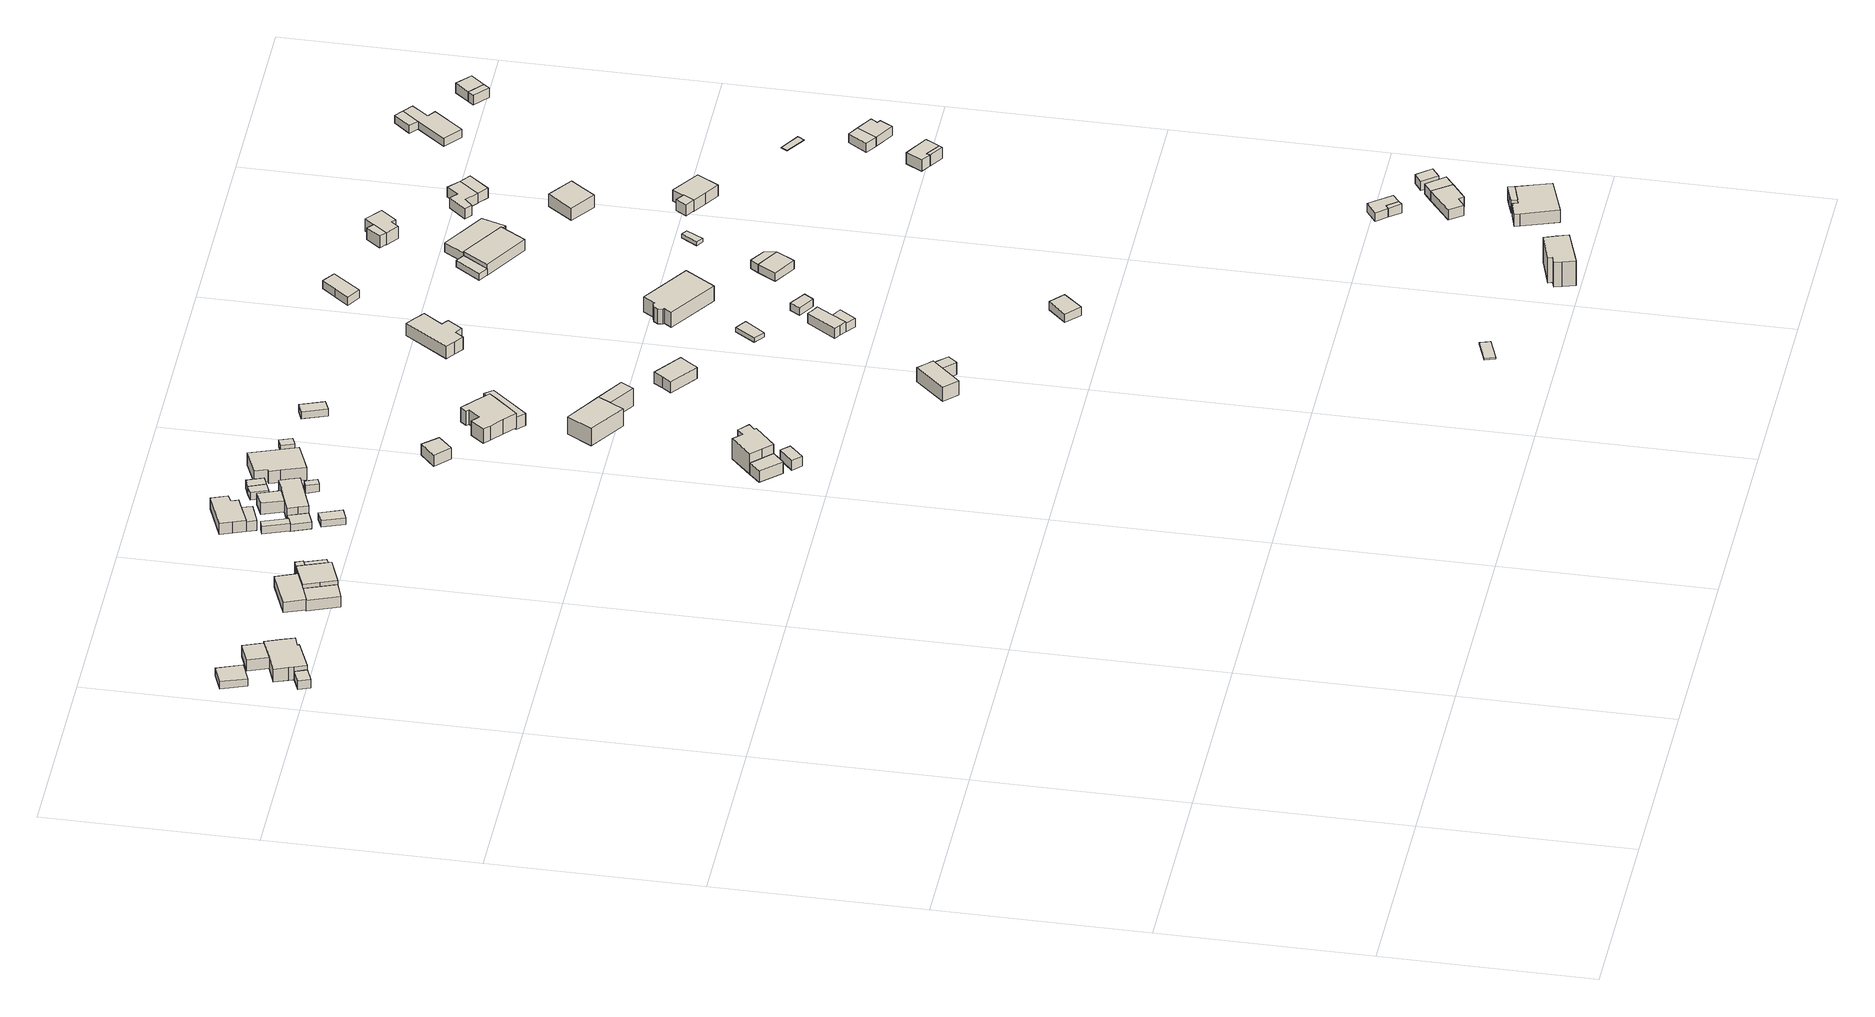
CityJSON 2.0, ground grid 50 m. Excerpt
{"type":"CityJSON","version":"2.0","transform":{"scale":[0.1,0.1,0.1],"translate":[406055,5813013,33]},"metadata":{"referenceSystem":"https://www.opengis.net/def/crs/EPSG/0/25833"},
"CityObjects":{
"building1":{"type":"Building","attributes":{"Gemeindeschluessel":"11000009","BezugspunktDach":"2200","function":"31001_2000","measuredHeight":2,"storeysAboveGround":1},"address":[{"country":"Germany","locality":"Berlin","thoroughfareNumber":"88 (1)","thoroughfareName":"Duftgeranienweg"}],"geometry":[{"type":"Solid","lod":"1","boundaries":[[[[0,1,2,3]],[[4,5,6,7]],[[4,7,3,2]],[[5,4,2,1]],[[6,5,1,0]],[[7,6,0,3]]]]}]},
"building2":{"type":"Building","attributes":{"Gemeindeschluessel":"11000009","function":"31001_1010"},"address":[{"country":"Germany","locality":"Berlin","thoroughfareNumber":"88","thoroughfareName":"Duftgeranienweg"}],"children":["building2-1","building2-2","building2-3"]},
"building2-1":{"type":"BuildingPart","attributes":{"BezugspunktDach":"2200","measuredHeight":3.8,"storeysAboveGround":1},"parents":["building2"],"geometry":[{"type":"MultiSurface","lod":"1","boundaries":[[[8,9,10,11,12,13,14,15,16,17]],[[18,19,20,21,22,23,24,25,26,27]],[[18,27,17,16]],[[28,29,16,15]],[[20,19,15,14]],[[21,20,14,13]],[[22,21,13,12]],[[23,22,12,11]],[[24,23,11,10]],[[25,30,31,10,9]],[[26,25,9,8]],[[27,26,8,17]],[[32,19,18,29,28]],[[24,31,30,25]]]}]},
"building2-2":{"type":"BuildingPart","attributes":{"BezugspunktDach":"2200","measuredHeight":2.94,"storeysAboveGround":1},"parents":["building2"],"geometry":[{"type":"Solid","lod":"1","boundaries":[[[[29,28,33,34]],[[35,19,18,36]],[[35,36,34,33]],[[19,35,33,28]],[[36,18,29,34]],[[18,19,28,29]]]]}]},
"building2-3":{"type":"BuildingPart","attributes":{"BezugspunktDach":"2200","measuredHeight":2.3,"storeysAboveGround":1},"parents":["building2"],"geometry":[{"type":"Solid","lod":"1","boundaries":[[[[37,31,30,38]],[[25,24,39,40]],[[25,40,38,30]],[[39,24,31,37]],[[40,39,37,38]],[[25,30,31,24]]]]}]},
"building3":{"type":"Building","attributes":{"Gemeindeschluessel":"11000009","BezugspunktDach":"2200","function":"51009_1610","measuredHeight":2.83,"storeysAboveGround":0},"address":[{"country":"Germany","locality":"Berlin"}],"geometry":[{"type":"Solid","lod":"1","boundaries":[[[[41,42,43,44]],[[45,46,47,48]],[[45,48,44,43]],[[46,45,43,42]],[[47,46,42,41]],[[48,47,41,44]]]]}]},
"building4":{"type":"Building","attributes":{"Gemeindeschluessel":"11000009","BezugspunktDach":"2200","function":"31001_2000","measuredHeight":2.8,"storeysAboveGround":1},"address":[{"country":"Germany","locality":"Berlin","thoroughfareNumber":"57 (1)","thoroughfareName":"Spitzwegerichweg"}],"geometry":[{"type":"Solid","lod":"1","boundaries":[[[[49,50,51,52,53]],[[54,55,56,57,58]],[[54,58,53,52]],[[55,54,52,51]],[[56,55,51,50]],[[57,56,50,49]],[[58,57,49,53]]]]}]},
"building5":{"type":"Building","attributes":{"Gemeindeschluessel":"11000009","function":"31001_1010"},"address":[{"country":"Germany","locality":"Berlin","thoroughfareNumber":"57","thoroughfareName":"Spitzwegerichweg"}],"children":["building5-1","building5-2"]},
"building5-1":{"type":"BuildingPart","attributes":{"BezugspunktDach":"2200","measuredHeight":4.41,"storeysAboveGround":1},"parents":["building5"],"geometry":[{"type":"MultiSurface","lod":"1","boundaries":[[[59,60,61,62,63,64,65,66,67]],[[68,69,70,71,72,73,74,75,76]],[[68,76,67,66]],[[69,68,66,65]],[[70,69,65,64]],[[77,78,64,63]],[[79,77,71,63,62]],[[73,72,62,61]],[[74,73,61,60]],[[75,74,60,59]],[[76,75,59,67]],[[71,70,78,77]],[[72,71,77,79]]]}]},
"building5-2":{"type":"BuildingPart","attributes":{"BezugspunktDach":"2200","measuredHeight":3.3,"storeysAboveGround":1},"parents":["building5"],"geometry":[{"type":"MultiSurface","lod":"1","boundaries":[[[79,80,81,78]],[[82,83,72,70]],[[82,70,78,81]],[[83,82,81,80]],[[72,83,80,79]],[[72,71,84]],[[84,71,77,78,70]],[[79,77,71,72]]]}]},
"building6":{"type":"Building","attributes":{"Gemeindeschluessel":"11000009","BezugspunktDach":"2200","function":"51009_1610","measuredHeight":3.39,"storeysAboveGround":0},"address":[{"country":"Germany","locality":"Berlin"}],"geometry":[{"type":"Solid","lod":"1","boundaries":[[[[85,86,87,88]],[[89,90,91,92]],[[89,92,88,87]],[[90,89,87,86]],[[91,90,86,85]],[[92,91,85,88]]]]}]},
"building7":{"type":"Building","attributes":{"Gemeindeschluessel":"11000009","BezugspunktDach":"2200","function":"31001_2000","measuredHeight":2.4,"storeysAboveGround":1},"address":[{"country":"Germany","locality":"Berlin","thoroughfareNumber":"61 (2)","thoroughfareName":"Spitzwegerichweg"}],"geometry":[{"type":"Solid","lod":"1","boundaries":[[[[93,94,95,96]],[[97,98,99,100]],[[97,100,96,95]],[[98,97,95,94]],[[99,98,94,93]],[[100,99,93,96]]]]}]},
"building8":{"type":"Building","attributes":{"Gemeindeschluessel":"11000009","BezugspunktDach":"2200","function":"31001_1010","measuredHeight":1.91,"storeysAboveGround":1},"address":[{"country":"Germany","locality":"Berlin","thoroughfareNumber":"61 (1)","thoroughfareName":"Spitzwegerichweg"}],"geometry":[{"type":"Solid","lod":"1","boundaries":[[[[101,102,103,104,105]],[[106,107,108,109,110]],[[106,110,105,104]],[[107,106,104,103]],[[108,107,103,102]],[[109,108,102,101]],[[110,109,101,105]]]]}]},
"building9":{"type":"Building","attributes":{"Gemeindeschluessel":"11000009","BezugspunktDach":"2200","function":"31001_2463","measuredHeight":2.52,"storeysAboveGround":1},"address":[{"country":"Germany","locality":"Berlin","thoroughfareNumber":"61 (3)","thoroughfareName":"Spitzwegerichweg"}],"geometry":[{"type":"Solid","lod":"1","boundaries":[[[[111,112,113,114]],[[115,116,117,118]],[[115,118,114,113]],[[116,115,113,112]],[[117,116,112,111]],[[118,117,111,114]]]]}]},
"building10":{"type":"Building","attributes":{"Gemeindeschluessel":"11000009","function":"31001_1010"},"address":[{"country":"Germany","locality":"Berlin","thoroughfareNumber":"96","thoroughfareName":"Duftgeranienweg"}],"children":["building10-1","building10-2"]},
"building10-1":{"type":"BuildingPart","attributes":{"BezugspunktDach":"2200","measuredHeight":3.42,"storeysAboveGround":1},"parents":["building10"],"geometry":[{"type":"Solid","lod":"1","boundaries":[[[[119,120,121,122,123,124,125,126,127]],[[128,129,130,131,132,133,134,135,136]],[[128,136,127,126]],[[129,128,126,125]],[[130,129,125,124]],[[131,130,124,123]],[[132,131,123,122]],[[133,132,122,121]],[[134,137,138,133,121,120]],[[135,134,120,119]],[[136,135,119,127]],[[133,138,137,134]]]]}]},
"building10-2":{"type":"BuildingPart","attributes":{"BezugspunktDach":"2200","measuredHeight":2.58,"storeysAboveGround":1},"parents":["building10"],"geometry":[{"type":"MultiSurface","lod":"1","boundaries":[[[139,140,138,137]],[[133,141,142,134]],[[141,133,138,140]],[[142,141,140,139]],[[134,142,139,137]],[[133,134,137,138,143]]]}]},
"building11":{"type":"Building","attributes":{"Gemeindeschluessel":"11000009","function":"31001_1010"},"address":[{"country":"Germany","locality":"Berlin","thoroughfareNumber":"61","thoroughfareName":"Spitzwegerichweg"}],"children":["building11-1","building11-2"]},
"building11-1":{"type":"BuildingPart","attributes":{"BezugspunktDach":"2200","measuredHeight":4.39,"storeysAboveGround":1},"parents":["building11"],"geometry":[{"type":"MultiSurface","lod":"1","boundaries":[[[144,145,146,147,148,149,150,151,152]],[[153,154,155,156,157,158,159,160,161]],[[153,161,152,151]],[[162,163,151,150]],[[155,154,150,149]],[[156,155,149,148]],[[157,156,148,147]],[[158,157,147,146]],[[159,158,146,145]],[[160,159,145,144]],[[161,160,144,152]],[[164,154,153,163,162]]]}]},
"building11-2":{"type":"BuildingPart","attributes":{"BezugspunktDach":"2200","measuredHeight":3.06,"storeysAboveGround":1},"parents":["building11"],"geometry":[{"type":"Solid","lod":"1","boundaries":[[[[163,162,165,166]],[[167,154,153,168]],[[167,168,166,165]],[[154,167,165,162]],[[168,153,163,166]],[[153,154,162,163]]]]}]},
"building12":{"type":"Building","attributes":{"Gemeindeschluessel":"11000009","BezugspunktDach":"2200","function":"31001_2000","measuredHeight":3.14,"storeysAboveGround":1},"address":[{"country":"Germany","locality":"Berlin","thoroughfareNumber":"19C (1)","thoroughfareName":"Hinter dem Kurpark"}],"geometry":[{"type":"Solid","lod":"1","boundaries":[[[[169,170,171,172]],[[173,174,175,176]],[[173,176,172,171]],[[174,173,171,170]],[[175,174,170,169]],[[176,175,169,172]]]]}]},
"building13":{"type":"Building","attributes":{"Gemeindeschluessel":"11000009","BezugspunktDach":"2200","function":"31001_2000","measuredHeight":2.07,"storeysAboveGround":1},"address":[{"country":"Germany","locality":"Berlin","thoroughfareNumber":"61 (4)","thoroughfareName":"Spitzwegerichweg"}],"geometry":[{"type":"Solid","lod":"1","boundaries":[[[[177,178,179,180,181]],[[182,183,184,185,186]],[[182,186,181,180]],[[183,182,180,179]],[[184,183,179,178]],[[185,184,178,177]],[[186,185,177,181]]]]}]},
"building14":{"type":"Building","attributes":{"Gemeindeschluessel":"11000009","BezugspunktDach":"2200","function":"31001_2000","measuredHeight":2.01,"storeysAboveGround":1},"address":[{"country":"Germany","locality":"Berlin","thoroughfareNumber":"61 (5)","thoroughfareName":"Spitzwegerichweg"}],"geometry":[{"type":"Solid","lod":"1","boundaries":[[[[187,188,189,190]],[[191,192,193,194]],[[191,194,190,189]],[[192,191,189,188]],[[193,192,188,187]],[[194,193,187,190]]]]}]},
"building15":{"type":"Building","attributes":{"Gemeindeschluessel":"11000009","BezugspunktDach":"2200","function":"31001_2000","measuredHeight":2.69,"storeysAboveGround":1},"address":[{"country":"Germany","locality":"Berlin","thoroughfareNumber":"19C (2)","thoroughfareName":"Hinter dem Kurpark"}],"geometry":[{"type":"Solid","lod":"1","boundaries":[[[[195,196,197,198]],[[199,200,201,202]],[[199,202,198,197]],[[200,199,197,196]],[[201,200,196,195]],[[202,201,195,198]]]]}]},
"building16":{"type":"Building","attributes":{"Gemeindeschluessel":"11000009","BezugspunktDach":"2200","function":"31001_2000","measuredHeight":2.1,"storeysAboveGround":1},"address":[{"country":"Germany","locality":"Berlin","thoroughfareNumber":"63 (1)","thoroughfareName":"Spitzwegerichweg"}],"geometry":[{"type":"Solid","lod":"1","boundaries":[[[[178,203,204,179]],[[205,206,207,208]],[[205,208,179,204]],[[206,205,204,203]],[[207,206,203,178]],[[208,207,178,179]]]]}]},
"building17":{"type":"Building","attributes":{"Gemeindeschluessel":"11000009","BezugspunktDach":"2200","function":"31001_1010","measuredHeight":7.18,"storeysAboveGround":1},"address":[{"country":"Germany","locality":"Berlin","thoroughfareNumber":"19C","thoroughfareName":"Hinter dem Kurpark"}],"geometry":[{"type":"Solid","lod":"1","boundaries":[[[[209,210,211,212,213,214,215,216,217,218]],[[219,220,221,222,223,224,225,226,227,228]],[[219,228,218,217]],[[220,219,217,216]],[[221,220,216,215]],[[222,221,215,214]],[[223,222,214,213]],[[224,223,213,212]],[[225,224,212,211]],[[226,225,211,210]],[[227,226,210,209]],[[228,227,209,218]]]]}]},
"building18":{"type":"Building","attributes":{"Gemeindeschluessel":"11000009","BezugspunktDach":"2200","function":"31001_1010","measuredHeight":4,"storeysAboveGround":1},"address":[{"country":"Germany","locality":"Berlin","thoroughfareNumber":"63","thoroughfareName":"Spitzwegerichweg"}],"geometry":[{"type":"Solid","lod":"1","boundaries":[[[[229,230,231,232,233,234,235]],[[236,237,238,239,240,241,242]],[[236,242,235,234]],[[237,236,234,233]],[[238,237,233,232]],[[239,238,232,231]],[[240,239,231,230]],[[241,240,230,229]],[[242,241,229,235]]]]}]},
"building19":{"type":"Building","attributes":{"Gemeindeschluessel":"11000009","BezugspunktDach":"2200","function":"31001_1313","measuredHeight":4.1,"storeysAboveGround":1},"address":[{"country":"Germany","locality":"Berlin","thoroughfareNumber":"64 (2)","thoroughfareName":"Spitzwegerichweg"}],"geometry":[{"type":"Solid","lod":"1","boundaries":[[[[243,244,245,246]],[[247,248,249,250]],[[247,250,246,245]],[[248,247,245,244]],[[249,248,244,243]],[[250,249,243,246]]]]}]},
"building20":{"type":"Building","attributes":{"Gemeindeschluessel":"11000009","BezugspunktDach":"2200","function":"31001_3272","measuredHeight":1.81,"storeysAboveGround":1},"address":[{"country":"Germany","locality":"Berlin","thoroughfareNumber":"65 (2)","thoroughfareName":"Spitzwegerichweg"}],"geometry":[{"type":"Solid","lod":"1","boundaries":[[[[251,252,253,254]],[[255,256,257,258]],[[255,258,254,253]],[[256,255,253,252]],[[257,256,252,251]],[[258,257,251,254]]]]}]},
"building21":{"type":"Building","attributes":{"Gemeindeschluessel":"11000009","BezugspunktDach":"2200","function":"31001_1010","measuredHeight":7,"storeysAboveGround":1},"address":[{"country":"Germany","locality":"Berlin","thoroughfareNumber":"64","thoroughfareName":"Spitzwegerichweg"}],"geometry":[{"type":"Solid","lod":"1","boundaries":[[[[259,260,261,262,263,264,265,266,267,268,269,270]],[[271,272,273,274,275,276,277,278,279,280,281,282]],[[271,282,270,269]],[[272,271,269,268]],[[273,272,268,267]],[[274,273,267,266]],[[275,274,266,265]],[[276,275,265,264]],[[277,276,264,263]],[[278,277,263,262]],[[279,278,262,261]],[[280,279,261,260]],[[281,280,260,259]],[[282,281,259,270]]]]}]},
"building22":{"type":"Building","attributes":{"Gemeindeschluessel":"11000009","function":"31001_1312"},"address":[{"country":"Germany","locality":"Berlin","thoroughfareNumber":"19D","thoroughfareName":"Hinter dem Kurpark"}],"children":["building22-1","building22-2"]},
"building22-1":{"type":"BuildingPart","attributes":{"BezugspunktDach":"2200","measuredHeight":5.1,"storeysAboveGround":1},"parents":["building22"],"geometry":[{"type":"MultiSurface","lod":"1","boundaries":[[[283,284,285,286,287]],[[288,289,290,291,292]],[[288,292,287,286]],[[289,288,286,285]],[[290,289,293,294,284]],[[291,290,284,283]],[[292,291,283,287]],[[285,294,293,289]]]}]},
"building22-2":{"type":"BuildingPart","attributes":{"BezugspunktDach":"2200","measuredHeight":4.85,"storeysAboveGround":1},"parents":["building22"],"geometry":[{"type":"Solid","lod":"1","boundaries":[[[[295,296,297,285,294]],[[289,298,299,300,293]],[[298,289,285,297]],[[299,298,297,296]],[[300,299,296,295]],[[293,300,295,294]],[[289,293,294,285]]]]}]},
"building23":{"type":"Building","attributes":{"Gemeindeschluessel":"11000009","BezugspunktDach":"2200","function":"31001_2463","measuredHeight":3.98,"storeysAboveGround":1},"address":[{"country":"Germany","locality":"Berlin","thoroughfareNumber":"64 (1)","thoroughfareName":"Spitzwegerichweg"}],"geometry":[{"type":"Solid","lod":"1","boundaries":[[[[301,302,303,304,305,306,307,308,309]],[[310,311,312,313,314,315,316,317,318]],[[310,318,309,308]],[[311,310,308,307]],[[312,311,307,306]],[[313,312,306,305]],[[314,313,305,304]],[[315,314,304,303]],[[316,315,303,302]],[[317,316,302,301]],[[318,317,301,309]]]]}]},
"building24":{"type":"Building","attributes":{"Gemeindeschluessel":"11000009","BezugspunktDach":"2200","function":"31001_1010","measuredHeight":0.46,"storeysAboveGround":1},"address":[{"country":"Germany","locality":"Berlin","thoroughfareNumber":"15","thoroughfareName":"Hinter dem Kurpark"}],"geometry":[{"type":"Solid","lod":"1","boundaries":[[[[319,320,321,322]],[[323,324,325,326]],[[323,326,322,321]],[[324,323,321,320]],[[325,324,320,319]],[[326,325,319,322]]]]}]},
"building25":{"type":"Building","attributes":{"Gemeindeschluessel":"11000009","function":"31001_1312"},"address":[{"country":"Germany","locality":"Berlin","thoroughfareNumber":"19B","thoroughfareName":"Hinter dem Kurpark"}],"children":["building25-1","building25-2"]},
"building25-1":{"type":"BuildingPart","attributes":{"BezugspunktDach":"2200","measuredHeight":4.36,"storeysAboveGround":1},"parents":["building25"],"geometry":[{"type":"MultiSurface","lod":"1","boundaries":[[[327,328,329,330,331]],[[332,333,334,335,336]],[[332,336,331,330]],[[333,332,330,329]],[[334,333,329,328]],[[335,337,338,339,334,328,327]],[[336,335,327,331]],[[334,339,338,337]]]}]},
"building25-2":{"type":"BuildingPart","attributes":{"BezugspunktDach":"2200","measuredHeight":3.25,"storeysAboveGround":1},"parents":["building25"],"geometry":[{"type":"Solid","lod":"1","boundaries":[[[[340,341,339,338]],[[334,342,343,337]],[[342,334,339,341]],[[343,342,341,340]],[[337,343,340,338]],[[338,339,334,337]]]]}]},
"building26":{"type":"Building","attributes":{"Gemeindeschluessel":"11000009","BezugspunktDach":"2200","function":"31001_2463","measuredHeight":1.95,"storeysAboveGround":1},"address":[{"country":"Germany","locality":"Berlin","thoroughfareNumber":"65 (1)","thoroughfareName":"Spitzwegerichweg"}],"geometry":[{"type":"Solid","lod":"1","boundaries":[[[[344,345,346,347]],[[348,349,350,351]],[[348,351,347,346]],[[349,348,346,345]],[[350,349,345,344]],[[351,350,344,347]]]]}]},
"building27":{"type":"Building","attributes":{"Gemeindeschluessel":"11000009","BezugspunktDach":"2200","function":"31001_1312","measuredHeight":3.27,"storeysAboveGround":1},"address":[{"country":"Germany","locality":"Berlin","thoroughfareNumber":"19E","thoroughfareName":"Hinter dem Kurpark"}],"geometry":[{"type":"Solid","lod":"1","boundaries":[[[[352,353,354,355,356,357]],[[358,359,360,361,362,363]],[[358,363,357,356]],[[359,358,356,355]],[[360,359,355,354]],[[361,360,354,353]],[[362,361,353,352]],[[363,362,352,357]]]]}]},
"building28":{"type":"Building","attributes":{"Gemeindeschluessel":"11000009","BezugspunktDach":"2200","function":"31001_1312","measuredHeight":2.25,"storeysAboveGround":1},"address":[{"country":"Germany","locality":"Berlin","thoroughfareNumber":"19A","thoroughfareName":"Hinter dem Kurpark"}],"geometry":[{"type":"Solid","lod":"1","boundaries":[[[[364,365,366,367]],[[368,369,370,371]],[[368,371,367,366]],[[369,368,366,365]],[[370,369,365,364]],[[371,370,364,367]]]]}]},
"building29":{"type":"Building","attributes":{"Gemeindeschluessel":"11000009","BezugspunktDach":"2200","function":"31001_2000","measuredHeight":1.62,"storeysAboveGround":1},"address":[{"country":"Germany","locality":"Berlin","thoroughfareNumber":"19F","thoroughfareName":"Hinter dem Kurpark"}],"geometry":[{"type":"Solid","lod":"1","boundaries":[[[[372,373,374,375,376]],[[377,378,379,380,381]],[[377,381,376,375]],[[378,377,375,374]],[[379,378,374,373]],[[380,379,373,372]],[[381,380,372,376]]]]}]},
"building30":{"type":"Building","attributes":{"Gemeindeschluessel":"11000009","BezugspunktDach":"2200","function":"31001_1312","measuredHeight":3.02,"storeysAboveGround":1},"address":[{"country":"Germany","locality":"Berlin","thoroughfareNumber":"19G","thoroughfareName":"Hinter dem Kurpark"}],"geometry":[{"type":"Solid","lod":"1","boundaries":[[[[382,383,384,385,386,387,388]],[[389,390,391,392,393,394,395]],[[389,395,388,387]],[[390,389,387,386]],[[391,390,386,385]],[[392,391,385,384]],[[393,392,384,383]],[[394,393,383,382]],[[395,394,382,388]]]]}]},
"building31":{"type":"Building","attributes":{"Gemeindeschluessel":"11000009","BezugspunktDach":"2200","function":"31001_1010","measuredHeight":6.95,"storeysAboveGround":1},"address":[{"country":"Germany","locality":"Berlin","thoroughfareNumber":"16","thoroughfareName":"Hinter dem Kurpark"}],"geometry":[{"type":"Solid","lod":"1","boundaries":[[[[396,397,398,399,400,401,402,403]],[[404,405,406,407,408,409,410,411]],[[404,411,403,402]],[[405,404,402,401]],[[406,405,401,400]],[[407,406,400,399]],[[408,407,399,398]],[[409,408,398,397]],[[410,409,397,396]],[[411,410,396,403]]]]}]},
"building32":{"type":"Building","attributes":{"Gemeindeschluessel":"11000009","BezugspunktDach":"2200","function":"51009_1610","measuredHeight":2.31,"storeysAboveGround":0},"address":[{"country":"Germany","locality":"Berlin"}],"geometry":[{"type":"Solid","lod":"1","boundaries":[[[[412,413,414,415]],[[392,416,417,393]],[[392,393,415,414]],[[416,392,414,413]],[[417,416,413,412]],[[393,417,412,415]]]]}]},
"building33":{"type":"Building","attributes":{"Gemeindeschluessel":"11000009","BezugspunktDach":"2200","function":"31001_1312","measuredHeight":3.98,"storeysAboveGround":1},"address":[{"country":"Germany","locality":"Berlin","thoroughfareNumber":"20H","thoroughfareName":"Hinter dem Kurpark"}],"geometry":[{"type":"Solid","lod":"1","boundaries":[[[[418,419,420,421,422,423,424,425,426,427]],[[428,429,430,431,432,433,434,435,436,437]],[[428,437,427,426]],[[429,428,426,425]],[[430,429,425,424]],[[431,430,424,423]],[[432,431,423,422]],[[433,432,422,421]],[[434,433,421,420]],[[435,434,420,419]],[[436,435,419,418]],[[437,436,418,427]]]]}]},
"building34":{"type":"Building","attributes":{"Gemeindeschluessel":"11000009","BezugspunktDach":"2200","function":"31001_2000","measuredHeight":2.05,"storeysAboveGround":1},"address":[{"country":"Germany","locality":"Berlin","thoroughfareNumber":"19G (1)","thoroughfareName":"Hinter dem Kurpark"}],"geometry":[{"type":"Solid","lod":"1","boundaries":[[[[438,439,440,441]],[[442,443,444,445]],[[442,445,441,440]],[[443,442,440,439]],[[444,443,439,438]],[[445,444,438,441]]]]}]},
"building35":{"type":"Building","attributes":{"Gemeindeschluessel":"11000009","BezugspunktDach":"2200","function":"31001_1010","measuredHeight":4.78,"storeysAboveGround":1},"address":[{"country":"Germany","locality":"Berlin","thoroughfareNumber":"20E, 20F","thoroughfareName":"Hinter dem Kurpark"}],"geometry":[{"type":"Solid","lod":"1","boundaries":[[[[446,447,448,449,450,451,452,453,454,455,456,457]],[[458,459,460,461,462,463,464,465,466,467,468,469]],[[458,469,457,456]],[[459,458,456,455]],[[460,459,455,454]],[[461,460,454,453]],[[462,461,453,452]],[[463,462,452,451]],[[464,463,451,450]],[[465,464,450,449]],[[466,465,449,448]],[[467,466,448,447]],[[468,467,447,446]],[[469,468,446,457]]]]}]},
"building36":{"type":"Building","attributes":{"Gemeindeschluessel":"11000009","BezugspunktDach":"2200","function":"31001_1312","measuredHeight":2.37,"storeysAboveGround":1},"address":[{"country":"Germany","locality":"Berlin","thoroughfareNumber":"20D","thoroughfareName":"Hinter dem Kurpark"}],"geometry":[{"type":"Solid","lod":"1","boundaries":[[[[470,471,472,473]],[[474,475,476,477]],[[474,477,473,472]],[[475,474,472,471]],[[476,475,471,470]],[[477,476,470,473]]]]}]},
"building37":{"type":"Building","attributes":{"Gemeindeschluessel":"11000009","BezugspunktDach":"2200","function":"31001_2000","measuredHeight":2.78,"storeysAboveGround":1},"address":[{"country":"Germany","locality":"Berlin","thoroughfareNumber":"20S","thoroughfareName":"Hinter dem Kurpark"}],"geometry":[{"type":"Solid","lod":"1","boundaries":[[[[478,479,480,481,482]],[[483,484,485,486,487]],[[483,487,482,481]],[[484,483,481,480]],[[485,484,480,479]],[[486,485,479,478]],[[487,486,478,482]]]]}]},
"building38":{"type":"Building","attributes":{"Gemeindeschluessel":"11000009","BezugspunktDach":"2200","function":"31001_1010","measuredHeight":3.91,"storeysAboveGround":1},"address":[{"country":"Germany","locality":"Berlin","thoroughfareNumber":"17","thoroughfareName":"Hinter dem Kurpark"}],"geometry":[{"type":"Solid","lod":"1","boundaries":[[[[488,489,490,491,492,493,494,495,496]],[[497,498,499,500,501,502,503,504,505]],[[497,505,496,495]],[[498,497,495,494]],[[499,498,494,493]],[[500,499,493,492]],[[501,500,492,491]],[[502,501,491,490]],[[503,502,490,489]],[[504,503,489,488]],[[505,504,488,496]]]]}]},
"building39":{"type":"Building","attributes":{"Gemeindeschluessel":"11000009","BezugspunktDach":"2200","function":"51009_1610","measuredHeight":2.34,"storeysAboveGround":0},"address":[{"country":"Germany","locality":"Berlin"}],"geometry":[{"type":"Solid","lod":"1","boundaries":[[[[471,506,507,472]],[[508,509,475,474]],[[508,474,472,507]],[[509,508,507,506]],[[475,509,506,471]],[[474,475,471,472]]]]}]},
"building40":{"type":"Building","attributes":{"Gemeindeschluessel":"11000009","BezugspunktDach":"2200","function":"51009_1610","measuredHeight":3.98,"storeysAboveGround":0},"address":[{"country":"Germany","locality":"Berlin"}],"geometry":[{"type":"Solid","lod":"1","boundaries":[[[[510,511,512,513,514,515]],[[516,517,500,518,499,519]],[[516,519,515,514]],[[517,516,514,513]],[[500,517,513,512]],[[518,500,512,511]],[[499,518,511,510]],[[519,499,510,515]]]]}]},
"building41":{"type":"Building","attributes":{"Gemeindeschluessel":"11000009","BezugspunktDach":"2200","function":"51009_1610","measuredHeight":2.4,"storeysAboveGround":0},"address":[{"country":"Germany","locality":"Berlin"}],"geometry":[{"type":"Solid","lod":"1","boundaries":[[[[520,521,522,523]],[[524,525,526,527]],[[524,527,523,522]],[[525,524,522,521]],[[526,525,521,520]],[[527,526,520,523]]]]}]},
"building42":{"type":"Building","attributes":{"Gemeindeschluessel":"11000009","BezugspunktDach":"2200","function":"31001_1010","measuredHeight":2.4,"storeysAboveGround":1},"address":[{"country":"Germany","locality":"Berlin","thoroughfareNumber":"17 (3)","thoroughfareName":"Hinter dem Kurpark"}],"geometry":[{"type":"Solid","lod":"1","boundaries":[[[[523,522,521,528,529,530]],[[531,532,525,524,527,533]],[[531,533,530,529]],[[532,531,529,528]],[[525,532,528,521]],[[524,525,521,522]],[[527,524,522,523]],[[533,527,523,530]]]]}]},
"building43":{"type":"Building","attributes":{"Gemeindeschluessel":"11000009","BezugspunktDach":"2200","function":"31001_1010","measuredHeight":2.67,"storeysAboveGround":1},"address":[{"country":"Germany","locality":"Berlin","thoroughfareNumber":"17 (1)","thoroughfareName":"Hinter dem Kurpark"}],"geometry":[{"type":"Solid","lod":"1","boundaries":[[[[534,535,536,537,538,539]],[[540,541,542,543,544,545]],[[540,545,539,538]],[[541,540,538,537]],[[542,541,537,536]],[[543,542,536,535]],[[544,543,535,534]],[[545,544,534,539]]]]}]},
"building44":{"type":"Building","attributes":{"Gemeindeschluessel":"11000009","BezugspunktDach":"2200","function":"51009_1610","measuredHeight":1.64,"storeysAboveGround":0},"address":[{"country":"Germany","locality":"Berlin"}],"geometry":[{"type":"Solid","lod":"1","boundaries":[[[[546,547,548,549]],[[550,551,552,553]],[[550,553,549,548]],[[551,550,548,547]],[[552,551,547,546]],[[553,552,546,549]]]]}]},
"building45":{"type":"Building","attributes":{"Gemeindeschluessel":"11000009","BezugspunktDach":"2200","function":"31001_2000","measuredHeight":2.69,"storeysAboveGround":1},"address":[{"country":"Germany","locality":"Berlin","thoroughfareNumber":"17 (2)","thoroughfareName":"Hinter dem Kurpark"}],"geometry":[{"type":"Solid","lod":"1","boundaries":[[[[537,554,555,538]],[[556,557,541,540]],[[556,540,538,555]],[[557,556,555,554]],[[541,557,554,537]],[[540,541,537,538]]]]}]},
"building46":{"type":"Building","attributes":{"Gemeindeschluessel":"11000009","BezugspunktDach":"2200","function":"31001_1010","measuredHeight":4.19,"storeysAboveGround":1},"address":[{"country":"Germany","locality":"Berlin","thoroughfareNumber":"20J","thoroughfareName":"Hinter dem Kurpark"}],"geometry":[{"type":"Solid","lod":"1","boundaries":[[[[558,559,560,561]],[[562,563,564,565]],[[562,565,561,560]],[[563,562,560,559]],[[564,563,559,558]],[[565,564,558,561]]]]}]},
"building47":{"type":"Building","attributes":{"Gemeindeschluessel":"11000009","BezugspunktDach":"2200","function":"31001_2000","measuredHeight":1.03,"storeysAboveGround":1},"address":[{"country":"Germany","locality":"Berlin","thoroughfareNumber":"20D (1)","thoroughfareName":"Hinter dem Kurpark"}],"geometry":[{"type":"Solid","lod":"1","boundaries":[[[[566,567,568,569]],[[570,571,572,573]],[[570,573,569,568]],[[571,570,568,567]],[[572,571,567,566]],[[573,572,566,569]]]]}]},
"building48":{"type":"Building","attributes":{"Gemeindeschluessel":"11000009","BezugspunktDach":"2200","function":"31001_2723","measuredHeight":2.56,"storeysAboveGround":1},"address":[{"country":"Germany","locality":"Berlin","thoroughfareNumber":"18 (1)","thoroughfareName":"Hinter dem Kurpark"}],"geometry":[{"type":"Solid","lod":"1","boundaries":[[[[574,575,576,577]],[[578,579,580,581]],[[578,581,577,576]],[[579,578,576,575]],[[580,579,575,574]],[[581,580,574,577]]]]}]},
"building49":{"type":"Building","attributes":{"Gemeindeschluessel":"11000009","BezugspunktDach":"2200","function":"31001_2000","measuredHeight":2.5,"storeysAboveGround":1},"address":[{"country":"Germany","locality":"Berlin","thoroughfareNumber":"20J (1)","thoroughfareName":"Hinter dem Kurpark"}],"geometry":[{"type":"Solid","lod":"1","boundaries":[[[[582,583,584,585,586]],[[587,588,589,563,562]],[[587,562,586,585]],[[588,587,585,584]],[[589,588,584,583]],[[563,589,583,582]],[[562,563,582,586]]]]}]},
"building50":{"type":"Building","attributes":{"Gemeindeschluessel":"11000009","BezugspunktDach":"2200","function":"31001_2000","measuredHeight":3.18,"storeysAboveGround":1},"address":[{"country":"Germany","locality":"Berlin","thoroughfareNumber":"20R (1)","thoroughfareName":"Hinter dem Kurpark"}],"geometry":[{"type":"Solid","lod":"1","boundaries":[[[[590,591,592,593]],[[594,595,596,597]],[[594,597,593,592]],[[595,594,592,591]],[[596,595,591,590]],[[597,596,590,593]]]]}]},
"building51":{"type":"Building","attributes":{"Gemeindeschluessel":"11000009","BezugspunktDach":"2200","function":"31001_1010","measuredHeight":3.34,"storeysAboveGround":1},"address":[{"country":"Germany","locality":"Berlin","thoroughfareNumber":"20R","thoroughfareName":"Hinter dem Kurpark"}],"geometry":[{"type":"Solid","lod":"1","boundaries":[[[[598,599,600,601,602,591,590]],[[603,604,605,606,607,608,609]],[[603,609,590,591]],[[604,603,591,602]],[[605,604,602,601]],[[606,605,601,600]],[[607,606,600,599]],[[608,607,599,598]],[[609,608,598,590]]]]}]},
"building52":{"type":"Building","attributes":{"Gemeindeschluessel":"11000009","BezugspunktDach":"2200","function":"31001_2000","measuredHeight":3.04,"storeysAboveGround":1},"address":[{"country":"Germany","locality":"Berlin","thoroughfareNumber":"209 (1)","thoroughfareName":"Hinter dem Kurpark"}],"geometry":[{"type":"Solid","lod":"1","boundaries":[[[[610,611,612,613]],[[614,615,616,617]],[[614,617,613,612]],[[615,614,612,611]],[[616,615,611,610]],[[617,616,610,613]]]]}]},
"building53":{"type":"Building","attributes":{"Gemeindeschluessel":"11000009","BezugspunktDach":"2200","function":"31001_1312","measuredHeight":3.78,"storeysAboveGround":1},"address":[{"country":"Germany","locality":"Berlin","thoroughfareNumber":"209","thoroughfareName":"Hinter dem Kurpark"}],"geometry":[{"type":"Solid","lod":"1","boundaries":[[[[618,619,620,621,622,623,624]],[[625,626,627,628,629,630,631]],[[625,631,624,623]],[[626,625,623,622]],[[627,626,622,621]],[[628,627,621,620]],[[629,628,620,619]],[[630,629,619,618]],[[631,630,618,624]]]]}]},
"building54":{"type":"Building","attributes":{"Gemeindeschluessel":"11000009","BezugspunktDach":"2200","function":"31001_1312","measuredHeight":4.15,"storeysAboveGround":1},"address":[{"country":"Germany","locality":"Berlin","thoroughfareNumber":"20K","thoroughfareName":"Hinter dem Kurpark"}],"geometry":[{"type":"Solid","lod":"1","boundaries":[[[[632,633,634,635,636]],[[637,638,639,640,641]],[[637,641,636,635]],[[638,637,635,634]],[[639,638,634,633]],[[640,639,633,632]],[[641,640,632,636]]]]}]},
"building55":{"type":"Building","attributes":{"Gemeindeschluessel":"11000009","BezugspunktDach":"2200","function":"31001_1312","measuredHeight":2.75,"storeysAboveGround":1},"address":[{"country":"Germany","locality":"Berlin","thoroughfareNumber":"20R (2)","thoroughfareName":"Hinter dem Kurpark"}],"geometry":[{"type":"Solid","lod":"1","boundaries":[[[[642,643,644,645,646,647,648,649]],[[650,651,652,653,654,655,656,657]],[[650,657,649,648]],[[651,650,648,647]],[[652,651,647,646]],[[653,652,646,645]],[[654,653,645,644]],[[655,654,644,643]],[[656,655,643,642]],[[657,656,642,649]]]]}]},
"building56":{"type":"Building","attributes":{"Gemeindeschluessel":"11000009","BezugspunktDach":"2200","function":"51009_1610","measuredHeight":2.63,"storeysAboveGround":0},"address":[{"country":"Germany","locality":"Berlin"}],"geometry":[{"type":"Solid","lod":"1","boundaries":[[[[658,659,645,644]],[[660,661,662,663]],[[660,663,644,645]],[[661,660,645,659]],[[662,661,659,658]],[[663,662,658,644]]]]}]},
"building57":{"type":"Building","attributes":{"Gemeindeschluessel":"11000009","BezugspunktDach":"2200","function":"51009_1610","measuredHeight":2.99,"storeysAboveGround":0},"address":[{"country":"Germany","locality":"Berlin"}],"geometry":[{"type":"Solid","lod":"1","boundaries":[[[[664,665,666,667]],[[668,669,670,671]],[[668,671,667,666]],[[669,668,666,665]],[[670,669,665,664]],[[671,670,664,667]]]]}]},
"building58":{"type":"Building","attributes":{"Gemeindeschluessel":"11000009","BezugspunktDach":"2200","function":"31001_1312","measuredHeight":3.02,"storeysAboveGround":1},"address":[{"country":"Germany","locality":"Berlin","thoroughfareNumber":"201","thoroughfareName":"Hinter dem Kurpark"}],"geometry":[{"type":"Solid","lod":"1","boundaries":[[[[667,666,665,672,673,674]],[[675,676,669,668,671,677]],[[675,677,674,673]],[[676,675,673,672]],[[669,676,672,665]],[[668,669,665,666]],[[671,668,666,667]],[[677,671,667,674]]]]}]},
"building59":{"type":"Building","attributes":{"Gemeindeschluessel":"11000009","BezugspunktDach":"2200","function":"31001_2000","measuredHeight":2.48,"storeysAboveGround":1},"address":[{"country":"Germany","locality":"Berlin","thoroughfareNumber":"202 (1)","thoroughfareName":"Hinter dem Kurpark"}],"geometry":[{"type":"Solid","lod":"1","boundaries":[[[[678,679,680,681]],[[682,683,684,685]],[[682,685,681,680]],[[683,682,680,679]],[[684,683,679,678]],[[685,684,678,681]]]]}]},
"building60":{"type":"Building","attributes":{"Gemeindeschluessel":"11000009","BezugspunktDach":"2200","function":"31001_2000","measuredHeight":0.121,"storeysAboveGround":1},"address":[{"country":"Germany","locality":"Berlin","thoroughfareNumber":"207 (1)","thoroughfareName":"Hinter dem Kurpark"}],"geometry":[{"type":"Solid","lod":"1","boundaries":[[[[686,687,688,689]],[[690,691,692,693]],[[690,693,689,688]],[[691,690,688,687]],[[692,691,687,686]],[[693,692,686,689]]]]}]},
"building61":{"type":"Building","attributes":{"Gemeindeschluessel":"11000009","BezugspunktDach":"2200","function":"31001_1312","measuredHeight":2.49,"storeysAboveGround":1},"address":[{"country":"Germany","locality":"Berlin","thoroughfareNumber":"202","thoroughfareName":"Hinter dem Kurpark"}],"geometry":[{"type":"Solid","lod":"1","boundaries":[[[[694,695,696,697,679,678]],[[683,698,699,700,701,684]],[[683,684,678,679]],[[698,683,679,697]],[[699,698,697,696]],[[700,699,696,695]],[[701,700,695,694]],[[684,701,694,678]]]]}]},
"building62":{"type":"Building","attributes":{"Gemeindeschluessel":"11000009","BezugspunktDach":"2200","function":"31001_1312","measuredHeight":2.21,"storeysAboveGround":1},"address":[{"country":"Germany","locality":"Berlin","thoroughfareNumber":"20U","thoroughfareName":"Hinter dem Kurpark"}],"geometry":[{"type":"Solid","lod":"1","boundaries":[[[[702,703,704,705,706,707,708]],[[709,710,711,712,713,714,715]],[[709,715,708,707]],[[710,709,707,706]],[[711,710,706,705]],[[712,711,705,704]],[[713,712,704,703]],[[714,713,703,702]],[[715,714,702,708]]]]}]},
"building63":{"type":"Building","attributes":{"Gemeindeschluessel":"11000009","BezugspunktDach":"2200","function":"51009_1610","measuredHeight":2.13,"storeysAboveGround":0},"address":[{"country":"Germany","locality":"Berlin"}],"geometry":[{"type":"Solid","lod":"1","boundaries":[[[[707,706,716,717]],[[718,719,720,721]],[[718,721,717,716]],[[719,718,716,706]],[[720,719,706,707]],[[721,720,707,717]]]]}]},
"building64":{"type":"Building","attributes":{"Gemeindeschluessel":"11000009","BezugspunktDach":"2200","function":"51009_1610","measuredHeight":2.54,"storeysAboveGround":0},"address":[{"country":"Germany","locality":"Berlin"}],"geometry":[{"type":"Solid","lod":"1","boundaries":[[[[722,723,724,725]],[[726,727,728,729]],[[726,729,725,724]],[[727,726,724,723]],[[728,727,723,722]],[[729,728,722,725]]]]}]},
"building65":{"type":"Building","attributes":{"Gemeindeschluessel":"11000009","BezugspunktDach":"2200","function":"31001_1312","measuredHeight":2.6,"storeysAboveGround":1},"address":[{"country":"Germany","locality":"Berlin","thoroughfareNumber":"20V","thoroughfareName":"Hinter dem Kurpark"}],"geometry":[{"type":"Solid","lod":"1","boundaries":[[[[723,730,731,724]],[[732,733,727,726]],[[732,726,724,731]],[[733,732,731,730]],[[727,733,730,723]],[[726,727,723,724]]]]}]}
},
"vertices":[
[22,2621,59],[72,2640,59],[49,2699,59],[1,2680,59],[49,2699,39],[72,2640,39],[22,2621,39],[1,2680,39],
[64,2537,70],[68,2525,70],[79,2498,70],[154,2529,70],[151,2533,70],[177,2542,70],[165,2575,70],[152,2608,70],[100,2587,70],[51,2569,70],[100,2587,36],[152,2608,36],[165,2575,36],[177,2542,36],[151,2533,36],[154,2529,36],[79,2498,36],[68,2525,36],[64,2537,36],[51,2569,36],[152,2608,66],[100,2587,66],[68,2525,59],[79,2498,59],[152,2608,60],
[134,2654,66],[82,2634,66],[134,2654,36],[82,2634,36],
[43,2483,59],[33,2511,59],[43,2483,36],[33,2511,36],
[363,2473,61],[405,2488,61],[377,2561,61],[334,2545,61],[377,2561,32],[405,2488,32],[363,2473,32],[334,2545,32],
[334,2545,63],[377,2561,63],[428,2581,63],[408,2630,63],[315,2594,63],[408,2630,35],[428,2581,35],[377,2561,35],[334,2545,35],[315,2594,35],
[391,2524,72],[405,2488,72],[471,2513,72],[469,2519,72],[457,2550,72],[450,2569,72],[443,2587,72],[428,2581,72],[377,2561,72],[428,2581,33],[443,2587,33],[450,2569,33],[457,2550,33],[469,2519,33],[471,2513,33],[405,2488,33],[391,2524,33],[377,2561,33],[457,2550,66],[450,2569,66],[469,2519,66],
[488,2527,66],[469,2576,66],[469,2576,33],[488,2527,33],[452,2562,33],
[450,2569,69],[469,2576,69],[461,2594,69],[443,2587,69],[461,2594,35],[469,2576,35],[450,2569,35],[443,2587,35],
[621,2633,57],[639,2639,57],[617,2698,57],[598,2692,57],[617,2698,36],[639,2639,36],[621,2633,36],[598,2692,36],
[639,2588,54],[670,2600,54],[653,2645,54],[639,2639,54],[621,2633,54],[639,2639,35],[653,2645,35],[670,2600,35],[639,2588,35],[621,2633,35],
[671,2517,51],[699,2528,51],[679,2580,51],[652,2569,51],[679,2580,33],[699,2528,33],[671,2517,33],[652,2569,33],
[588,2756,68],[599,2727,68],[651,2749,68],[672,2757,68],[666,2774,68],[683,2782,68],[680,2792,68],[669,2820,68],[577,2784,68],[669,2820,38],[680,2792,38],[683,2782,38],[666,2774,38],[672,2757,38],[651,2749,38],[599,2727,38],[588,2756,38],[577,2784,38],[599,2727,64],[651,2749,64],
[608,2705,64],[660,2724,64],[660,2724,38],[608,2705,38],[651,2749,59],
[662,2622,73],[670,2600,73],[772,2637,73],[764,2660,73],[755,2682,73],[728,2671,73],[727,2672,73],[689,2658,73],[653,2645,73],[689,2658,36],[727,2672,36],[728,2671,36],[755,2682,36],[764,2660,36],[772,2637,36],[670,2600,36],[662,2622,36],[653,2645,36],[727,2672,66],[689,2658,66],[727,2672,59],
[707,2723,66],[672,2708,66],[707,2723,36],[672,2708,36],
[1056,1606,46],[1083,1632,46],[1038,1677,46],[1013,1652,46],[1038,1677,15],[1083,1632,15],[1056,1606,15],[1013,1652,15],
[733,2701,58],[756,2710,58],[740,2749,58],[737,2748,58],[718,2740,58],[737,2748,38],[740,2749,38],[756,2710,38],[733,2701,38],[718,2740,38],
[781,2596,56],[797,2602,56],[785,2630,56],[769,2624,56],[785,2630,35],[797,2602,35],[781,2596,35],[769,2624,35],
[1091,1569,41],[1124,1602,41],[1106,1621,41],[1072,1589,41],[1106,1621,14],[1124,1602,14],[1091,1569,14],[1072,1589,14],
[778,2719,58],[763,2758,58],[763,2758,37],[778,2719,37],[756,2710,37],[740,2749,37],
[1061,1654,71],[1083,1632,71],[1136,1680,71],[1132,1684,71],[1147,1698,71],[1126,1717,71],[1123,1719,71],[1109,1705,71],[1088,1726,71],[1038,1677,71],[1088,1726,16],[1109,1705,16],[1123,1719,16],[1126,1717,16],[1147,1698,16],[1132,1684,16],[1136,1680,16],[1083,1632,16],[1061,1654,16],[1038,1677,16],
[797,2714,69],[789,2711,69],[799,2686,69],[818,2631,69],[891,2660,69],[850,2770,69],[786,2743,69],[850,2770,36],[891,2660,36],[818,2631,36],[799,2686,36],[789,2711,36],[797,2714,36],[786,2743,36],
[961,2332,59],[995,2365,59],[964,2400,59],[927,2366,59],[964,2400,29],[995,2365,29],[961,2332,29],[927,2366,29],
[922,2676,55],[941,2684,55],[930,2713,55],[911,2705,55],[930,2713,37],[941,2684,37],[922,2676,37],[911,2705,37],
[1048,2260,67],[1076,2236,67],[1104,2212,67],[1155,2269,67],[1167,2283,67],[1139,2308,67],[1105,2337,67],[1093,2322,67],[1099,2317,67],[1076,2290,67],[1059,2305,67],[1033,2274,67],[1059,2305,28],[1076,2290,28],[1099,2317,28],[1093,2322,28],[1105,2337,28],[1139,2308,28],[1167,2283,28],[1155,2269,28],[1104,2212,28],[1076,2236,28],[1048,2260,28],[1033,2274,28],
[1170,1984,62],[1187,2015,62],[1204,2046,62],[1118,2100,62],[1084,2041,62],[1118,2100,15],[1204,2046,15],[1187,2015,15],[1170,1984,15],[1084,2041,15],[1188,2016,15],[1188,2016,62],
[1249,1976,62],[1259,1991,62],[1268,2006,62],[1268,2006,15],[1259,1991,15],[1249,1976,15],
[1123,2195,56],[1160,2237,56],[1197,2279,56],[1194,2283,56],[1181,2299,56],[1167,2283,56],[1155,2269,56],[1142,2255,56],[1104,2212,56],[1142,2255,23],[1155,2269,23],[1167,2283,23],[1181,2299,23],[1194,2283,23],[1197,2279,23],[1160,2237,23],[1123,2195,23],[1104,2212,23],
[1772,137,9],[1829,158,9],[1821,183,9],[1763,161,9],[1821,183,5],[1829,158,5],[1772,137,5],[1763,161,5],
[1423,1278,48],[1488,1346,48],[1472,1362,48],[1456,1378,48],[1392,1308,48],[1456,1378,10],[1472,1362,10],[1488,1346,10],[1423,1278,10],[1392,1308,10],[1468,1326,10],[1468,1326,43],[1488,1346,43],
[1498,1296,43],[1516,1317,43],[1516,1317,10],[1498,1296,10],
[1066,2627,54],[1092,2638,54],[1071,2694,54],[1045,2684,54],[1071,2694,35],[1092,2638,35],[1066,2627,35],[1045,2684,35],
[1389,1858,36],[1404,1879,36],[1419,1900,36],[1354,1948,36],[1339,1926,36],[1324,1905,36],[1339,1926,6],[1354,1948,6],[1419,1900,6],[1404,1879,6],[1389,1858,6],[1324,1905,6],
[1766,1064,33],[1806,1109,33],[1774,1138,33],[1732,1095,33],[1774,1138,11],[1806,1109,11],[1766,1064,11],[1732,1095,11],
[1568,1739,18],[1603,1787,18],[1590,1796,18],[1576,1805,18],[1544,1758,18],[1576,1805,7],[1590,1796,7],[1603,1787,7],[1568,1739,7],[1544,1758,7],
[1608,1576,31],[1622,1566,31],[1645,1603,31],[1667,1638,31],[1653,1646,31],[1640,1655,31],[1593,1586,31],[1640,1655,4],[1653,1646,4],[1667,1638,4],[1645,1603,4],[1622,1566,4],[1608,1576,4],[1593,1586,4],
[2054,38,82],[2063,9,82],[2157,41,82],[2147,69,82],[2137,96,82],[2062,72,82],[2066,62,82],[2048,56,82],[2066,62,15],[2062,72,15],[2137,96,15],[2147,69,15],[2157,41,15],[2063,9,15],[2054,38,15],[2048,56,15],
[1645,1549,27],[1671,1588,27],[1645,1603,27],[1622,1566,27],[1671,1588,4],[1645,1549,4],
[1383,2400,41],[1404,2385,41],[1419,2405,41],[1435,2393,41],[1460,2428,41],[1444,2440,41],[1477,2485,41],[1455,2502,41],[1433,2518,41],[1362,2415,41],[1433,2518,8],[1455,2502,8],[1477,2485,8],[1444,2440,8],[1460,2428,8],[1435,2393,8],[1419,2405,8],[1404,2385,8],[1383,2400,8],[1362,2415,8],
[1703,1654,25],[1718,1676,25],[1680,1701,25],[1664,1677,25],[1680,1701,5],[1718,1676,5],[1703,1654,5],[1664,1677,5],
[1687,1873,44],[1711,1909,44],[1734,1944,44],[1619,2019,44],[1601,1991,44],[1598,1993,44],[1587,1990,44],[1586,1989,44],[1580,1980,44],[1581,1968,44],[1584,1966,44],[1572,1948,44],[1584,1966,4],[1581,1968,4],[1580,1980,4],[1586,1989,4],[1587,1990,4],[1598,1993,4],[1601,1991,4],[1619,2019,4],[1734,1944,4],[1711,1909,4],[1687,1873,4],[1572,1948,4],
[1834,1720,29],[1860,1763,29],[1806,1795,29],[1781,1753,29],[1806,1795,6],[1860,1763,6],[1834,1720,6],[1781,1753,6],
[1541,2642,40],[1591,2707,40],[1562,2727,40],[1535,2695,40],[1508,2662,40],[1535,2695,18],[1562,2727,18],[1591,2707,18],[1541,2642,18],[1508,2662,18],
[2262,169,49],[2291,85,49],[2388,119,49],[2375,159,49],[2361,199,49],[2311,184,49],[2301,181,49],[2297,194,49],[2258,182,49],[2297,194,16],[2301,181,16],[2311,184,16],[2361,199,16],[2375,159,16],[2388,119,16],[2291,85,16],[2262,169,16],[2258,182,16],
[1854,1792,29],[1819,1814,29],[1819,1814,6],[1854,1792,6],
[2311,184,50],[2336,192,50],[2361,199,50],[2356,214,50],[2332,206,50],[2307,198,50],[2332,206,16],[2356,214,16],[2336,192,16],[2307,198,16],
[2280,438,29],[2288,446,29],[2268,471,29],[2259,465,29],[2268,471,5],[2288,446,5],[2280,438,5],[2259,465,5],
[2309,462,29],[2269,514,29],[2237,490,29],[2269,514,5],[2309,462,5],[2237,490,5],
[2290,301,35],[2313,317,35],[2322,306,35],[2364,338,35],[2332,382,35],[2267,332,35],[2332,382,8],[2364,338,8],[2322,306,8],[2313,317,8],[2290,301,8],[2267,332,8],
[1691,2382,24],[1731,2442,24],[1710,2455,24],[1668,2396,24],[1710,2455,7],[1731,2442,7],[1691,2382,7],[1668,2396,7],
[2390,358,35],[2356,400,35],[2356,400,8],[2390,358,8],
[1798,2317,36],[1836,2377,36],[1731,2442,36],[1691,2382,36],[1731,2442,6],[1836,2377,6],[1798,2317,6],[1691,2382,6],
[1899,1936,16],[1921,1976,16],[1907,1985,16],[1883,1947,16],[1907,1985,6],[1921,1976,6],[1899,1936,6],[1883,1947,6],
[2390,375,35],[2415,393,35],[2387,427,35],[2364,410,35],[2387,427,10],[2415,393,10],[2390,375,10],[2364,410,10],
[1836,2377,31],[1849,2369,31],[1867,2426,31],[1762,2490,31],[1731,2442,31],[1762,2490,6],[1867,2426,6],[1849,2369,6],
[1767,2622,38],[1793,2654,38],[1778,2667,38],[1752,2634,38],[1778,2667,6],[1793,2654,6],[1767,2622,6],[1752,2634,6],
[1795,2600,38],[1810,2618,38],[1819,2610,38],[1849,2647,38],[1811,2677,38],[1793,2654,5],[1811,2677,5],[1849,2647,5],[1819,2610,5],[1810,2618,5],[1795,2600,5],[1767,2622,5],
[2011,1976,36],[2026,2001,36],[2006,2015,36],[1990,1989,36],[2006,2015,6],[2026,2001,6],[2011,1976,6],[1990,1989,6],
[2044,1955,35],[2078,1934,35],[2108,1985,35],[2075,2007,35],[2042,2029,35],[2026,2001,35],[2011,1976,35],[2026,2001,5],[2042,2029,5],[2075,2007,5],[2108,1985,5],[2078,1934,5],[2044,1955,5],[2011,1976,5],
[1988,2195,38],[2010,2225,38],[2032,2254,38],[1974,2295,38],[1930,2236,38],[1974,2295,5],[2032,2254,5],[2010,2225,5],[1988,2195,5],[1930,2236,5],
[1911,2456,32],[1930,2474,32],[1958,2451,32],[1996,2497,32],[1969,2521,32],[1947,2494,32],[1930,2509,32],[1894,2469,32],[1930,2509,5],[1947,2494,5],[1969,2521,5],[1996,2497,5],[1958,2451,5],[1930,2474,5],[1911,2456,5],[1894,2469,5],
[1981,2432,32],[2020,2479,32],[1996,2497,6],[2020,2479,6],[1981,2432,6],[1958,2451,6],
[2307,1472,33],[2312,1480,33],[2279,1502,33],[2275,1494,33],[2279,1502,3],[2312,1480,3],[2307,1472,3],[2275,1494,3],
[2331,1513,33],[2274,1547,33],[2252,1509,33],[2274,1547,3],[2331,1513,3],[2252,1509,3],
[2326,1624,28],[2354,1671,28],[2329,1686,28],[2299,1641,28],[2329,1686,4],[2354,1671,4],[2326,1624,4],[2299,1641,4],
[2320,1784,5],[2330,1800,5],[2283,1829,5],[2274,1814,5],[2283,1829,4],[2330,1800,4],[2320,1784,4],[2274,1814,4],
[2373,1596,28],[2390,1626,28],[2382,1631,28],[2393,1647,28],[2393,1647,4],[2382,1631,4],[2390,1626,4],[2373,1596,4],
[2198,2529,26],[2254,2599,26],[2236,2612,26],[2266,2652,26],[2245,2669,26],[2212,2629,26],[2158,2563,26],[2212,2629,4],[2245,2669,4],[2266,2652,4],[2236,2612,4],[2254,2599,4],[2198,2529,4],[2158,2563,4],
[2225,2684,26],[2192,2646,26],[2225,2684,5],[2245,2669,5],[2212,2629,5],[2192,2646,5],
[2355,2496,32],[2366,2510,32],[2332,2539,32],[2321,2526,32],[2332,2539,6],[2366,2510,6],[2355,2496,6],[2321,2526,6],
[2394,2542,32],[2360,2572,32],[2360,2572,6],[2394,2542,6]
]}
